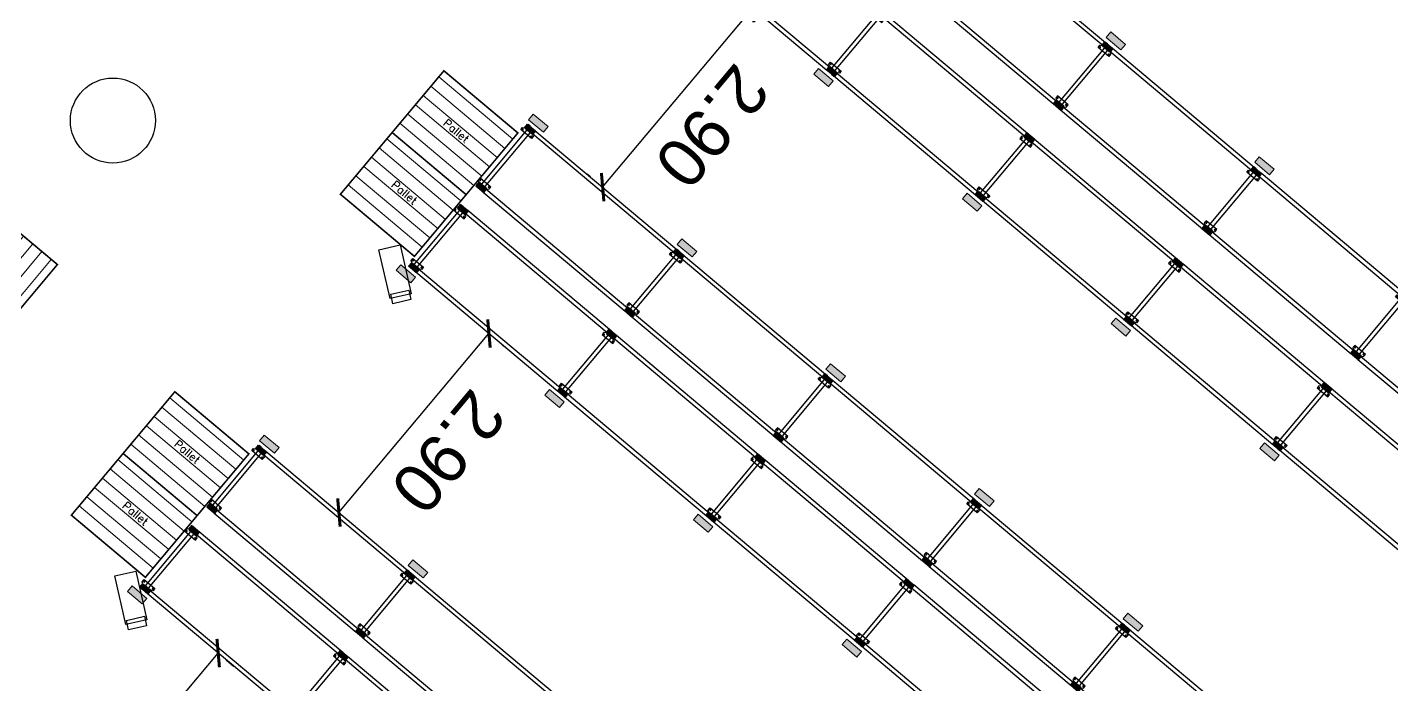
# Model space of a CAD drawing. Header units: metres. Extents: x 822482 to 822767, y 9662202 to 9662512.
# Drawn here: x 822657.66 to 822674.61, y 9662404.84 to 9662413 of the extents above; entities that cross this region are included whole.
import ezdxf

# ---------------------------------------------------------------- set-up
doc = ezdxf.new("R2010")
doc.units = ezdxf.units.M
for name, color, linetype, lineweight in [('#ARQ_MOB', 250, 'Continuous', 0), ('20006_ARQ_1400_3PV$0$ELETRICA', 130, 'Continuous', 0), ('ARQ_NE_PORTAPALLETS', 251, 'Continuous', 0)]:
    doc.layers.add(name, color=color, linetype=linetype, lineweight=lineweight)
doc.layers.add('#ARQ_TEXTO', color=8, linetype='Continuous')
doc.layers.add('wbc_gond_planta', color=7, linetype='Continuous')
doc.layers.add('ARQ_NE_COTAS', color=7, linetype='Continuous', true_color=0x000000)
doc.styles.add('Arial', font='arial.ttf', dxfattribs={"height": 0.6})
doc.styles.add('ROMANS', font='romans', dxfattribs={"height": 0.2})
doc.dimstyles.new('1-300', dxfattribs={"dimtxt": 0.6, "dimasz": 0.25, "dimexe": 0.25, "dimexo": 0.25, "dimgap": 0.25, "dimtad": 1, "dimzin": 4, "dimdsep": 46, "dimtxsty": 'Arial', "dimblk": 'ARCHTICK', "dimcen": 0.25, "dimclrd": 256, "dimclre": 256, "dimclrt": 256, "dimadec": 0, "dimazin": 0, "dimtfac": 0.066667, "dimtix": 1, "dimtofl": 0, "dimtmove": 0, "dimatfit": 3, "dimldrblk": 'ARCHTICK', "dimfxl": 0.25, "dimtvp": 1, "dimtolj": 1, "dimtzin": 0, "dimarcsym": 0})

# ---------------------------------------------------------------- blocks, each defined once
blk = doc.blocks.new('100100T11R230100')
at = {"layer": 'wbc_gond_planta'}
for points in [[(3, -1), (3, 0), (0, 0), (0, -6), (11, -6), (11, 0), (8, 0), (8, -1)], [(244, -1), (244, 0), (241, 0), (241, -6), (252, -6), (252, 0), (249, 0), (249, -1)], [(8, -99), (8, -100), (11, -100), (11, -94), (0, -94), (0, -100), (3, -100), (3, -99)], [(249, -99), (249, -100), (252, -100), (252, -94), (241, -94), (241, -100), (244, -100), (244, -99)]]:
    blk.add_hatch(color=8, dxfattribs=at).paths.add_polyline_path(points)
at = {"layer": 'wbc_gond_planta', "color": 8, "linetype": 'Continuous'}
for p, q in [((-1, 0), (12, 0)), ((-1, -6), (-1, 0)), ((12, 0), (12, -6)), ((240, 0), (253, 0)), ((240, -6), (240, 0)), ((253, 0), (253, -6)), ((-3.1, -7.2), (-1, -6)), ((-3.1, -10.7), (-3.1, -7.2)), ((14.1, -10.7), (-3.1, -10.7)), ((12, -6), (14.1, -7.2)), ((14.1, -7.2), (14.1, -10.7)), ((237.9, -7.2), (240, -6)), ((237.9, -10.7), (237.9, -7.2)), ((255.1, -10.7), (237.9, -10.7)), ((253, -6), (255.1, -7.2)), ((255.1, -7.2), (255.1, -10.7)), ((14.1, -89.3), (-3.1, -89.3)), ((-3.1, -89.3), (-3.1, -92.8)), ((-3.1, -92.8), (-1, -94)), ((-1, -94), (-1, -100)), ((-1, -100), (12, -100)), ((12, -94), (14.1, -92.8)), ((12, -100), (12, -94)), ((14.1, -92.8), (14.1, -89.3)), ((255.1, -89.3), (237.9, -89.3)), ((237.9, -89.3), (237.9, -92.8)), ((237.9, -92.8), (240, -94)), ((240, -94), (240, -100)), ((240, -100), (253, -100)), ((253, -94), (255.1, -92.8)), ((253, -100), (253, -94)), ((255.1, -92.8), (255.1, -89.3))]:
    blk.add_line(p, q, dxfattribs=at)
at = {"layer": 'wbc_gond_planta', "color": 8}
for p, q in [((3, 0), (0, 0)), ((0, 0), (0, -6)), ((3, -1), (3, 0)), ((8, 0), (8, -1)), ((8, 0), (11, 0)), ((11, 0), (241, 0)), ((11, 0), (11, -6)), ((244, 0), (241, 0)), ((241, 0), (241, -6)), ((244, -1), (244, 0)), ((249, 0), (249, -1)), ((249, 0), (252, 0)), ((252, 0), (252, -6)), ((11, -6), (0, -6)), ((8, -1), (3, -1)), ((3, -94), (3, -6)), ((8, -94), (8, -6)), ((11, -5), (241, -5)), ((252, -6), (241, -6)), ((249, -1), (244, -1)), ((244, -94), (244, -6)), ((249, -94), (249, -6)), ((0, -100), (0, -94)), ((11, -94), (0, -94)), ((3, -100), (0, -100)), ((8, -99), (3, -99)), ((3, -99), (3, -100)), ((8, -100), (8, -99)), ((8, -100), (11, -100)), ((11, -100), (11, -94)), ((11, -95), (241, -95)), ((11, -100), (241, -100)), ((241, -100), (241, -94)), ((252, -94), (241, -94)), ((244, -100), (241, -100)), ((249, -99), (244, -99)), ((244, -99), (244, -100)), ((249, -100), (249, -99)), ((249, -100), (252, -100)), ((252, -100), (252, -94))]:
    blk.add_line(p, q, dxfattribs=at)
for points in [[(3, -1), (3, 0), (0, 0), (0, -6), (11, -6), (11, 0), (8, 0), (8, -1)], [(244, -1), (244, 0), (241, 0), (241, -6), (252, -6), (252, 0), (249, 0), (249, -1)], [(8, -99), (8, -100), (11, -100), (11, -94), (0, -94), (0, -100), (3, -100), (3, -99)], [(249, -99), (249, -100), (252, -100), (252, -94), (241, -94), (241, -100), (244, -100), (244, -99)]]:
    blk.add_lwpolyline(points, close=True, dxfattribs=at)
for centre in [(-1.4, -9), (12.4, -9), (239.6, -9), (253.4, -9), (-1.4, -91), (12.4, -91), (239.6, -91), (253.4, -91)]:
    blk.add_circle(centre, 0.7, dxfattribs=at)
blk = doc.blocks.new('protetor')
blk.add_hatch(color=8).paths.add_polyline_path([(-3.5, -5), (-3.5, -14), (20.5, -14), (20.5, -5)])
at = {"color": 8}
blk.add_lwpolyline([(-3.5, -5), (-3.5, -14), (20.5, -14), (20.5, -5)], close=True, dxfattribs=at)
blk = doc.blocks.new('Pallet')
at = {"layer": '20006_ARQ_1400_3PV$0$ELETRICA', "true_color": 0xe3e3e3}
h = blk.add_hatch(dxfattribs=at)
h.set_pattern_fill('ANGLE', color=254, scale=100, angle=270)
h.set_pattern_definition([(270, (-6260213.56, 2250736.6), (698.5, -1e-13), [508, -190.5]), (0, (-6260213.56, 2250736.6), (2e-13, 698.5), [508, -190.5])])
h.paths.add_polyline_path([(38752, -4411.7), (38752, -4291.7), (38632, -4291.7), (38632, -4411.7)])
at = {"layer": '#ARQ_MOB', "transparency": 33554687, "const_width": 2}
blk.add_lwpolyline([(38575.3, -4328.3), (38455.3, -4328.3), (38455.3, -4428.3), (38575.3, -4428.3)], close=True, dxfattribs=at)
for points in [[(38575.3, -4328.3), (38455.3, -4328.3), (38455.3, -4328.3), (38575.3, -4328.3), (38575.3, -4330.8)], [(38575.3, -4338.3), (38455.3, -4338.3), (38455.3, -4353.3), (38575.3, -4353.3), (38575.3, -4338.3)], [(38575.3, -4353.3), (38455.3, -4353.3), (38455.3, -4368.3), (38575.3, -4368.3), (38575.3, -4353.3)], [(38575.3, -4368.3), (38455.3, -4368.3), (38455.3, -4383.3), (38575.3, -4383.3), (38575.3, -4368.3)], [(38575.3, -4383.3), (38455.3, -4383.3), (38455.3, -4398.3), (38575.3, -4398.3), (38575.3, -4383.3)], [(38575.3, -4398.3), (38455.3, -4398.3), (38455.3, -4413.3), (38575.3, -4413.3), (38575.3, -4398.3)], [(38575.3, -4413.3), (38455.3, -4413.3), (38455.3, -4428.3), (38575.3, -4428.3), (38575.3, -4413.3)]]:
    blk.add_lwpolyline(points)
at = {"layer": '#ARQ_TEXTO', "insert": (38515, -4375.5), "char_height": 10, "width": 346, "attachment_point": 5, "style": 'ROMANS'}
blk.add_mtext('Pallet', dxfattribs=at)
blk = doc.blocks.new('_ARCHTICK')
at = {"color": 0, "linetype": 'ByBlock', "const_width": 0.15}
blk.add_lwpolyline([(-0.5, -0.5), (0.5, 0.5)], dxfattribs=at)
blk = doc.blocks.new('*D534')
at = {"layer": 'ARQ_NE_COTAS', "lineweight": -2, "transparency": 16777216}
for p, q in [((334.889, -220.882), (334.769, -220.882)), ((335.019, -220.882), (335.019, -223.786)), ((334.889, -223.786), (334.769, -223.786))]:
    blk.add_line(p, q, dxfattribs=at)
at = {"layer": 'Defpoints', "color": 0, "transparency": 16777216}
for p in [(335.139, -220.882), (335.019, -223.786), (335.139, -223.786)]:
    blk.add_point(p, dxfattribs=at)
at = {"layer": 'ARQ_NE_COTAS', "lineweight": -2, "transparency": 16777216, "xscale": 0.25, "yscale": 0.25, "zscale": 0.25}
for p, rotation in [((335.019, -220.882), 90), ((335.019, -223.786), 270)]:
    blk.add_blockref('_ARCHTICK', p, dxfattribs=dict(at, rotation=rotation))
at = {"layer": 'ARQ_NE_COTAS', "transparency": 16777216, "insert": (334.463, -222.334), "char_height": 0.6, "attachment_point": 5, "rotation": 90, "style": 'Arial'}
blk.add_mtext('\\A1;2.90', dxfattribs=at)
blk = doc.blocks.new('*D535')
at = {"layer": 'ARQ_NE_COTAS', "lineweight": -2, "transparency": 16777216}
for p, q in [((334.769, -226.086), (334.741, -226.086)), ((334.991, -226.086), (334.991, -228.986)), ((334.769, -228.986), (334.741, -228.986))]:
    blk.add_line(p, q, dxfattribs=at)
at = {"layer": 'Defpoints', "color": 0, "transparency": 16777216}
for p in [(335.019, -226.086), (334.991, -228.986), (335.019, -228.986)]:
    blk.add_point(p, dxfattribs=at)
at = {"layer": 'ARQ_NE_COTAS', "lineweight": -2, "transparency": 16777216, "xscale": 0.25, "yscale": 0.25, "zscale": 0.25}
for p, rotation in [((334.991, -226.086), 90), ((334.991, -228.986), 270)]:
    blk.add_blockref('_ARCHTICK', p, dxfattribs=dict(at, rotation=rotation))
at = {"layer": 'ARQ_NE_COTAS', "transparency": 16777216, "insert": (334.435, -227.536), "char_height": 0.6, "attachment_point": 5, "rotation": 90, "style": 'Arial'}
blk.add_mtext('\\A1;2.90', dxfattribs=at)
blk = doc.blocks.new('*D536')
at = {"layer": 'ARQ_NE_COTAS', "lineweight": -2, "transparency": 16777216}
for p, q in [((335.077, -231.286), (335.077, -234.187)), ((335.274, -231.286), (335.327, -231.286)), ((335.274, -234.187), (335.327, -234.187))]:
    blk.add_line(p, q, dxfattribs=at)
at = {"layer": 'Defpoints', "color": 0, "transparency": 16777216}
for p in [(335.024, -231.286), (335.024, -234.187), (335.077, -234.187)]:
    blk.add_point(p, dxfattribs=at)
at = {"layer": 'ARQ_NE_COTAS', "lineweight": -2, "transparency": 16777216, "xscale": 0.25, "yscale": 0.25, "zscale": 0.25}
for p, rotation in [((335.077, -231.286), 90), ((335.077, -234.187), 270)]:
    blk.add_blockref('_ARCHTICK', p, dxfattribs=dict(at, rotation=rotation))
at = {"layer": 'ARQ_NE_COTAS', "transparency": 16777216, "insert": (334.52, -232.736), "char_height": 0.6, "attachment_point": 5, "rotation": 90, "style": 'Arial'}
blk.add_mtext('\\A1;2.90', dxfattribs=at)
blk = doc.blocks.new('A$C8f1b9c42')
at = {"layer": 'ARQ_NE_PORTAPALLETS'}
for name, p, xscale, yscale, zscale, rotation in [('Pallet', (296.478, -610.763), 0.01000000000000001, 0.01000000000000001, 0.01000000000000001, 90.01673999543836), ('protetor', (336.169, -223.786), -0.01000000003725292, 0.01000000003725292, 0.01000000003725292, 179.9999999999999), ('100100T11R230100', (331.349, -224.786), -0.01000000003725292, 0.01000000003725292, 0.01000000003725292, 179.9999999999999), ('100100T11R230100', (333.759, -224.786), -0.01000000003725292, 0.01000000003725292, 0.01000000003725292, 179.9999999999999), ('Pallet', (722.069, -268.208), 0.01, 0.01, 0.01, 180.000000003544), ('Pallet', (722.069, -269.208), 0.01, 0.01, 0.01, 180.000000003544), ('100100T11R230100', (333.874, -225.086), -0.01000000003725292, 0.01000000003725292, 0.01000000003725292, 359.9999999999999), ('100100T11R230100', (336.284, -225.086), -0.01000000003725292, 0.01000000003725292, 0.01000000003725292, 359.9999999999999), ('protetor', (333.874, -226.086), -0.01000000003725292, 0.01000000003725292, 0.01000000003725292, 359.9999999999999), ('protetor', (336.284, -226.086), -0.01000000003725292, 0.01000000003725292, 0.01000000003725292, 359.9999999999999), ('protetor', (328.944, -228.986), -0.01000000003725292, 0.01000000003725292, 0.01000000003725292, 179.9999999999999), ('protetor', (331.354, -228.986), -0.01000000003725292, 0.01000000003725292, 0.01000000003725292, 179.9999999999999), ('protetor', (333.764, -228.986), -0.01000000003725292, 0.01000000003725292, 0.01000000003725292, 179.9999999999999), ('protetor', (336.174, -228.986), -0.01000000003725292, 0.01000000003725292, 0.01000000003725292, 179.9999999999999), ('100100T11R230100', (326.534, -229.986), -0.01000000003725292, 0.01000000003725292, 0.01000000003725292, 179.9999999999999), ('100100T11R230100', (328.944, -229.986), -0.01000000003725292, 0.01000000003725292, 0.01000000003725292, 179.9999999999999), ('100100T11R230100', (331.354, -229.986), -0.01000000003725292, 0.01000000003725292, 0.01000000003725292, 179.9999999999999), ('100100T11R230100', (333.764, -229.986), -0.01000000003725292, 0.01000000003725292, 0.01000000003725292, 179.9999999999999), ('Pallet', (722.069, -273.408), 0.01, 0.01, 0.01, 180.000000003544), ('Pallet', (722.069, -274.408), 0.01, 0.01, 0.01, 180.000000003544), ('100100T11R230100', (326.644, -230.286), -0.01000000003725292, 0.01000000003725292, 0.01000000003725292, 359.9999999999999), ('100100T11R230100', (329.054, -230.286), -0.01000000003725292, 0.01000000003725292, 0.01000000003725292, 359.9999999999999), ('100100T11R230100', (331.464, -230.286), -0.01000000003725292, 0.01000000003725292, 0.01000000003725292, 359.9999999999999), ('100100T11R230100', (333.874, -230.286), -0.01000000003725292, 0.01000000003725292, 0.01000000003725292, 359.9999999999999), ('100100T11R230100', (336.284, -230.286), -0.01000000003725292, 0.01000000003725292, 0.01000000003725292, 359.9999999999999), ('protetor', (326.644, -231.286), -0.01000000003725292, 0.01000000003725292, 0.01000000003725292, 359.9999999999999), ('protetor', (329.054, -231.286), -0.01000000003725292, 0.01000000003725292, 0.01000000003725292, 359.9999999999999), ('protetor', (331.464, -231.286), -0.01000000003725292, 0.01000000003725292, 0.01000000003725292, 359.9999999999999), ('protetor', (333.874, -231.286), -0.01000000003725292, 0.01000000003725292, 0.01000000003725292, 359.9999999999999), ('protetor', (336.284, -231.286), -0.01000000003725292, 0.01000000003725292, 0.01000000003725292, 359.9999999999999), ('protetor', (326.534, -234.187), -0.01000000003725292, 0.01000000003725292, 0.01000000003725292, 179.9999999999999), ('protetor', (328.944, -234.187), -0.01000000003725292, 0.01000000003725292, 0.01000000003725292, 179.9999999999999), ('protetor', (331.354, -234.187), -0.01000000003725292, 0.01000000003725292, 0.01000000003725292, 179.9999999999999), ('protetor', (333.764, -234.187), -0.01000000003725292, 0.01000000003725292, 0.01000000003725292, 179.9999999999999), ('100100T11R230100', (324.124, -235.187), -0.01000000003725292, 0.01000000003725292, 0.01000000003725292, 179.9999999999999), ('100100T11R230100', (326.534, -235.187), -0.01000000003725292, 0.01000000003725292, 0.01000000003725292, 179.9999999999999), ('100100T11R230100', (328.944, -235.187), -0.01000000003725292, 0.01000000003725292, 0.01000000003725292, 179.9999999999999), ('100100T11R230100', (331.354, -235.187), -0.01000000003725292, 0.01000000003725292, 0.01000000003725292, 179.9999999999999), ('100100T11R230100', (333.764, -235.187), -0.01000000003725292, 0.01000000003725292, 0.01000000003725292, 179.9999999999999), ('100100T11R230100', (326.625, -235.677), -0.01000000003725292, 0.01000000003725292, 0.01000000003725292, 359.9999999999999), ('100100T11R230100', (329.035, -235.677), -0.01000000003725292, 0.01000000003725292, 0.01000000003725292, 359.9999999999999), ('100100T11R230100', (331.445, -235.677), -0.01000000003725292, 0.01000000003725292, 0.01000000003725292, 359.9999999999999), ('100100T11R230100', (333.855, -235.677), -0.01000000003725292, 0.01000000003725292, 0.01000000003725292, 359.9999999999999), ('protetor', (329.035, -236.677), -0.01000000003725292, 0.01000000003725292, 0.01000000003725292, 359.9999999999999), ('protetor', (331.445, -236.677), -0.01000000003725292, 0.01000000003725292, 0.01000000003725292, 359.9999999999999)]:
    blk.add_blockref(name, p, dxfattribs=dict(at, xscale=xscale, yscale=yscale, zscale=zscale, rotation=rotation))
at = {"layer": 'ARQ_NE_COTAS'}
for base, p1, p2, picture, middle in [((335.019, -223.786), (335.139, -220.882), (335.139, -223.786), '*D534', (334.463, -222.334)), ((334.991, -228.986), (335.019, -226.086), (335.019, -228.986), '*D535', (334.435, -227.536)), ((335.077, -234.187), (335.024, -231.286), (335.024, -234.187), '*D536', (334.52, -232.736))]:
    dim = blk.add_linear_dim(base=base, p1=p1, p2=p2, angle=90, dimstyle='1-300', dxfattribs=at)
    dim.commit()
    dim.dimension.update_dxf_attribs({"geometry": picture, "text_midpoint": middle})

msp = doc.modelspace()

# ---------------------------------------------------------------- linework, layer by layer
at = {"layer": 'ARQ_NE_COTAS', "color": 1}
for points in [[(822662.296, 9662410.294), (822662.432, 9662409.689), (822662.17, 9662409.629), (822662.033, 9662410.235)], [(822662.402, 9662409.733), (822662.429, 9662409.616), (822662.205, 9662409.565), (822662.178, 9662409.682)], [(822659.014, 9662406.246), (822659.151, 9662405.64), (822658.888, 9662405.581), (822658.752, 9662406.186)], [(822659.121, 9662405.685), (822659.147, 9662405.567), (822658.923, 9662405.517), (822658.897, 9662405.634)]]:
    msp.add_lwpolyline(points, close=True, dxfattribs=at)
at = {"layer": 'ARQ_NE_COTAS', "color": 40, "true_color": 0xf8d731}
msp.add_circle((822658.728, 9662411.838), 0.528, dxfattribs=at)

# ---------------------------------------------------------------- block references
at = {"ltscale": 10, "rotation": 140.0090103764572}
msp.add_blockref('A$C8f1b9c42', (822772.889, 9662018.47), dxfattribs=at)

doc.saveas('drawing.dxf')
